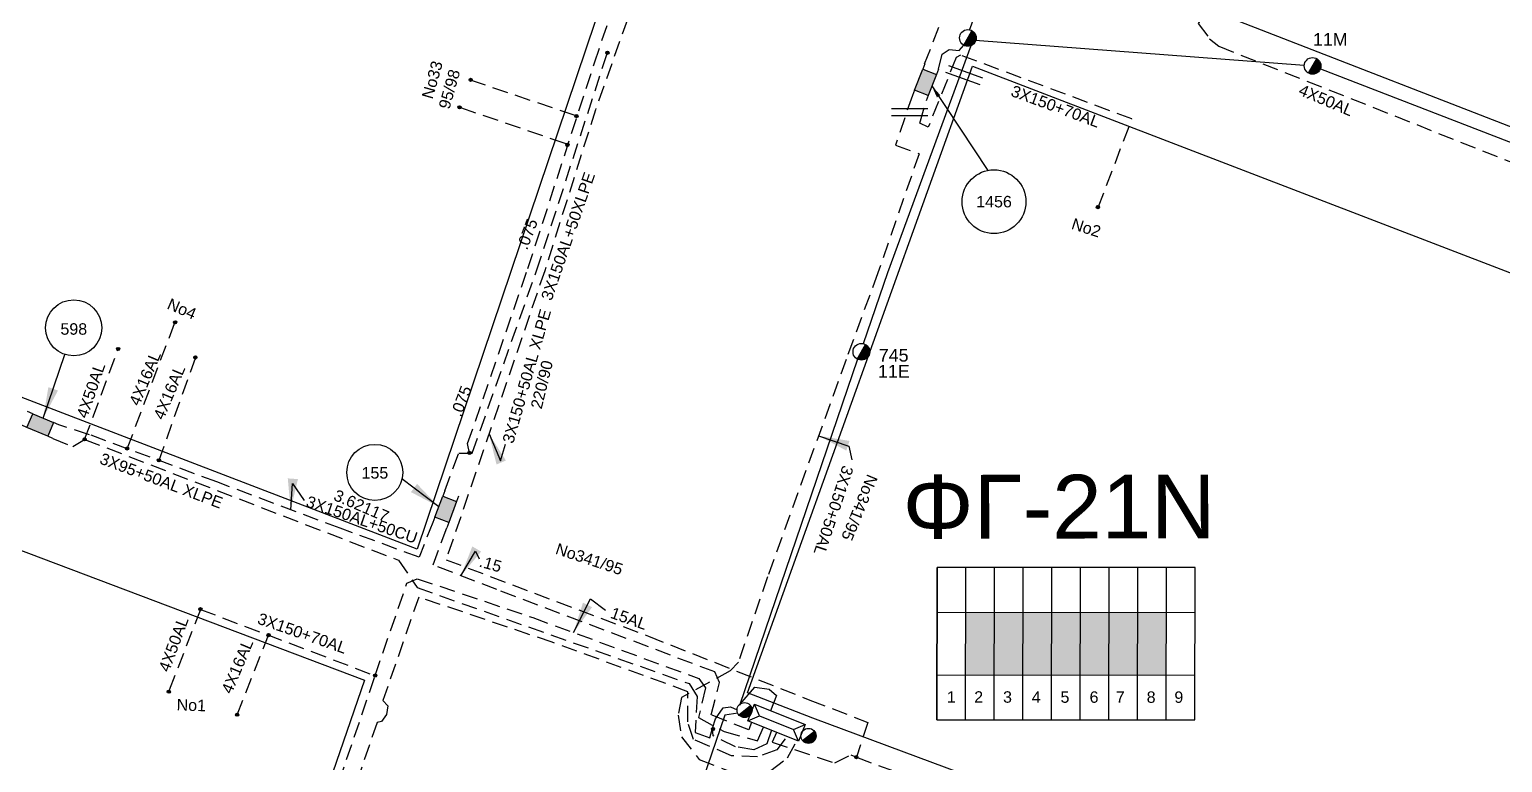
# Model space of a CAD drawing. Header units: millimetres. Extents: x -2238 to -1136, y 747 to 1272.
# Drawn here: x -1492.4 to -1373.8, y 969.7 to 1028.7 of the extents above; entities that cross this region are included whole.
import ezdxf
from ezdxf.enums import TextEntityAlignment as Align

# ---------------------------------------------------------------- set-up
doc = ezdxf.new("R2010")
doc.units = ezdxf.units.MM
doc.linetypes.add('DASHED', pattern=[19.05, 12.7, -6.35])
for name, color, linetype in [('Link Box 4 Διευθύνσεων', 7, 'Continuous'), ('Άγνωστα', 7, 'Continuous'), ('Ασφαλειοκιβώτια Χ.Τ 9 αναχωρήσεων', 7, 'Continuous'), ('Γυμνά εναέρια ΧΤ (3Φ)   4x50AL', 7, 'Continuous'), ('Γυμνά εναέρια ΧΤ και ΦΟΠ (3Φ)   4x50+16AL', 7, 'Continuous'), ('Επιγραφές - Σχήματα', 7, 'Continuous'), ('Καλώδια ΧΤ   15AL', 7, 'DASHED'), ('Καλώδια ΧΤ   3x150+50AL', 7, 'DASHED'), ('Καλώδια ΧΤ   3x150+70AL', 7, 'DASHED'), ('Καλώδια ΧΤ   3x150AL+50CU', 7, 'DASHED'), ('Καλώδια ΧΤ   3x150AL+50XLPE', 7, 'DASHED'), ('Στύλος ΦΜ', 7, 'Continuous'), ('Στύλος ΦΜ @ 1', 7, 'Continuous'), ('Συνδέσεις', 7, 'Continuous'), ('Τομή', 7, 'Continuous'), ('Υποσταθμός εναέριος 2 στύλων', 7, 'Continuous'), ('Υποσταθμός πόλεως', 7, 'Continuous'), ('Υπόβαθρο ΔΕΗ', 7, 'Continuous'), ('Υπόγεια Καλώδια Δικτύου ΧΤ   .075', 7, 'DASHED'), ('Υπόγεια Καλώδια Δικτύου ΧΤ   .15', 7, 'DASHED'), ('Υπόγεια καλώδια Δικτύου ΧΤ και Παρ. ΧΤ - 3X150+70 AL', 7, 'DASHED'), ('Υπόγεια καλώδια Δικτύου ΧΤ και Παρ. ΧΤ X-95  (3X95AL +35CU  XLPE)', 7, 'DASHED'), ('Υπόγεια καλώδια Παροχών ΧΤ   4x16AL', 7, 'DASHED'), ('Υπόγεια καλώδια Παροχών ΧΤ   4x50AL', 7, 'DASHED')]:
    doc.layers.add(name, color=color, linetype=linetype)
doc.styles.get("Standard").update_dxf_attribs({"font": 'ARIAL.TTF'})
doc.linetypes.add('SYN_LINE', pattern='A,0.5,-0.0001,["/\\/\\/\\/",Standard,S=0.1,R=0,X=0,Y=-0.05],-0.25', length=0.7501)
doc.dimstyles.new('ISO-25', dxfattribs={"dimtxt": 2.5, "dimasz": 2.5, "dimexe": 1.25, "dimexo": 0.625, "dimtad": 1, "dimtxsty": 'Standard', "dimcen": 2.5, "dimadec": 0, "dimazin": 0, "dimtfac": 1, "dimtmove": 0, "dimatfit": 3, "dimfxl": 1, "dimarcsym": 0})

# ---------------------------------------------------------------- blocks, each defined once
blk = doc.blocks.new('ΥΠΑΡΧΩΝ ΤΣΙΜΕΝΤΕΝΙΟΣ ΣΤΥΛΟΣ')
at = {"layer": 'Στύλος ΦΜ'}
blk.add_hatch(color=256, dxfattribs=at).paths.add_polyline_path([(-1.29, -2.28, 0.574793), (2.62, 0, 0.268822), (1.3, 2.27)])
blk.add_line((-1.29, -2.28), (1.3, 2.27), dxfattribs=at)
blk.add_circle((0, 0), 2.62, dxfattribs=at)
at = {"layer": 'Στύλος ΦΜ', "flags": 4}
for tag, p in [('ΑΡΙΘΜΟΣ', (-4.68, 8.05)), ('ΤΥΠΟΣ', (-4.91, 3.03))]:
    blk.add_attdef(tag, p, '', height=4, dxfattribs=at)
blk = doc.blocks.new('LINK BOX 4 ΑΝΑΧΩΡΗΣΕΩΝ')
at = {"layer": 'Link Box 4 Διευθύνσεων', "ltscale": 40}
blk.add_hatch(color=256, dxfattribs=at).paths.add_polyline_path([(-3.54, 0), (-3.54, -4.67), (3.54, -4.67), (3.54, 0)])
for p, q in [((-3.54, 0), (-5.33, 0)), ((5.33, 0), (3.54, 0)), ((-3.54, -4.67), (-5.33, -4.67)), ((5.33, -4.67), (3.54, -4.67))]:
    blk.add_line(p, q, dxfattribs=at)
blk.add_lwpolyline([(-3.54, -4.67), (-3.54, 0), (3.54, 0), (3.54, -4.67)], close=True, dxfattribs=at)
blk = doc.blocks.new('ΤΟΜΗ')
at = {"layer": 'Τομή', "ltscale": 40}
for p, q in [((-5.68, 0), (5.68, 0)), ((5.68, -2.33), (-5.68, -2.33))]:
    blk.add_line(p, q, dxfattribs=at)
blk = doc.blocks.new('_ΣΥΝΔΕΣΗ')
at = {"layer": 'Συνδέσεις', "linetype": 'SYN_LINE', "ltscale": 40}
blk.add_hatch(color=256, dxfattribs=at).paths.add_polyline_path([(0.5, -0.01, 1), (-0.5, -0.01, 1)])
at = {"layer": 'Συνδέσεις'}
blk.add_circle((0, -0.01), 0.5, dxfattribs=at)
blk = doc.blocks.new('ΥΠΟΣΤΑΘΜΟΣ ΕΝΑΕΡΙΟΣ ΕΠΙ 2 ΣΤΥΛΩΝ')
at = {"layer": 'Υποσταθμός εναέριος 2 στύλων', "linetype": 'Continuous'}
for points in [[(-11.97, -2.11, 0.574793), (-8.45, -0.07, 0.268822), (-9.64, 1.98)], [(9.68, -2.15, 0.574793), (13.19, -0.1, 0.268822), (12.01, 1.95)]]:
    blk.add_hatch(color=256, dxfattribs=at).paths.add_polyline_path(points)
for p, q in [((-11.97, -2.11), (-9.64, 1.98)), ((9.68, -2.15), (12.01, 1.95))]:
    blk.add_line(p, q, dxfattribs=at)
for centre in [(-10.81, -0.07), (10.84, -0.1)]:
    blk.add_circle(centre, 2.36, dxfattribs=at)
at = {"layer": 'Υποσταθμός πόλεως', "linetype": 'Continuous', "ltscale": 40}
blk.add_lwpolyline([(-8.57, 2.82), (8.57, 2.82), (8.57, -2.82), (-8.57, -2.82)], close=True, dxfattribs=at)
for points in [[(-5.75, 0), (-8.57, 2.82)], [(-8.57, -2.82), (-5.75, 0)], [(-5.75, 0), (5.75, 0)], [(5.75, 0), (8.57, 2.82)], [(8.57, -2.82), (5.75, 0)]]:
    blk.add_lwpolyline(points, dxfattribs=at)
at = {"layer": 'Υποσταθμός εναέριος 2 στύλων', "ltscale": 40, "flags": 1}
for tag, p in [('ΜΕΤΑΣΧΗΜΑΤΙΣΜΟΣ', (14.09, 2.51)), ('ΙΣΧΥΣ', (14.07, -0.28)), ('ΑΡΙΘΜΟΣ', (14.19, -3))]:
    blk.add_attdef(tag, p, '', height=1.8, dxfattribs=at)
blk = doc.blocks.new('ΑΣΦΑΛΕΙΟΚΙΒΩΤΙΟ ΥΠΟΣΤΑΘΜΟΥ 9 ΑΝΑΧΩΡΗΣΕΩΝ')
at = {"layer": 'Ασφαλειοκιβώτια Χ.Τ 9 αναχωρήσεων', "ltscale": 40}
for p, q in [((-23.8, 40.36), (24.02, 40.36)), ((-9.72, 40.36), (-9.72, -40.64)), ((9.94, 40.36), (9.94, -40.64)), ((-23.8, 31.36), (24.02, 31.36)), ((-23.8, 22.36), (24.02, 22.36)), ((-23.8, 13.36), (24.02, 13.36)), ((-23.8, 4.36), (24.02, 4.36)), ((-23.8, -4.64), (24.02, -4.64)), ((-23.8, -13.64), (24.02, -13.64)), ((-23.8, -22.64), (24.02, -22.64)), ((-23.8, -31.64), (24.02, -31.64))]:
    blk.add_line(p, q, dxfattribs=at)
at = {"layer": 'Ασφαλειοκιβώτια Χ.Τ 9 αναχωρήσεων'}
blk.add_lwpolyline([(-23.8, -40.64), (24.02, -40.64), (24.02, 40.36), (-23.8, 40.36)], close=True, dxfattribs=at)
for s, p in [('1', (-18.45, 37.24)), ('2', (-18.45, 28.67)), ('3', (-18.45, 19.6)), ('4', (-18.45, 10.58)), ('5', (-18.45, 1.57)), ('6', (-18.45, -7.57)), ('7', (-18.45, -15.81)), ('8', (-18.45, -25.5)), ('9', (-18.45, -34.19))]:
    blk.add_text(s, height=3.6, rotation=270, dxfattribs=at).set_placement(p)
at = {"layer": 'Ασφαλειοκιβώτια Χ.Τ 9 αναχωρήσεων', "ltscale": 40}
for tag, height, p in [('ΟΝΟΜΑ', 5, (-0.16, 44.31)), ('ΚΕΙΜΕΝΟ 1', 2, (17.06, 35.59)), ('ΚΕΙΜΕΝΟ 2', 2, (17.06, 26.88)), ('ΚΕΙΜΕΝΟ 3', 2, (17.06, 17.69)), ('ΚΕΙΜΕΝΟ 4', 2, (17.06, 8.71)), ('ΚΕΙΜΕΝΟ 5', 2, (17.06, -0.13)), ('ΚΕΙΜΕΝΟ 6', 2, (17.06, -9.05)), ('ΚΕΙΜΕΝΟ 7', 2, (17.06, -18.13)), ('ΚΕΙΜΕΝΟ 8', 2, (17.06, -26.85)), ('ΚΕΙΜΕΝΟ 9', 2, (17.06, -35.99)), ('ΣΧ', 2, (-0.1, -42.64))]:
    blk.add_attdef(tag, text='', height=height, dxfattribs=at).set_placement(p, align=Align.MIDDLE_CENTER)

msp = doc.modelspace()

# ---------------------------------------------------------------- hatches: boundary and pattern name
at = {"layer": 'Ασφαλειοκιβώτια Χ.Τ 9 αναχωρήσεων', "ltscale": 0.1}
for color, points in [(173, [(-1414.71, 981.76), (-1417.02, 981.76), (-1417.02, 976.72), (-1414.71, 976.72)]), (85, [(-1412.4, 981.76), (-1414.71, 981.76), (-1414.71, 976.72), (-1412.4, 976.71)]), (6, [(-1410.09, 981.75), (-1412.4, 981.76), (-1412.4, 976.71), (-1410.09, 976.71)]), (2, [(-1407.78, 981.75), (-1410.09, 981.75), (-1410.09, 976.71), (-1407.78, 976.71)]), (27, [(-1405.47, 981.75), (-1407.78, 981.75), (-1407.78, 976.71), (-1405.47, 976.71)]), (30, [(-1403.16, 981.75), (-1405.47, 981.75), (-1405.47, 976.71), (-1403.16, 976.71)]), (133, [(-1400.85, 981.75), (-1403.16, 981.75), (-1403.16, 976.71), (-1400.86, 976.7)])]:
    msp.add_hatch(color=color, dxfattribs=at).paths.add_polyline_path(points)

# ---------------------------------------------------------------- linework, layer by layer
at = {"layer": 'Άγνωστα', "color": 85, "ltscale": 0.1}
for points in [[(-1416.61, 1027.39), (-1423.32, 1009.09), (-1425.27, 1003.39)], [(-1425.72, 1002.14), (-1435.24, 974.26)], [(-1435.22, 974.33), (-1433.99, 975.72), (-1432.85, 975.55), (-1432.25, 975.05), (-1432.73, 973.83)]]:
    msp.add_lwpolyline(points, dxfattribs=at)
at = {"layer": 'Άγνωστα', "color": 1, "linetype": 'DASHED', "lineweight": -2, "ltscale": 0.1}
for points in [[(-1448.49, 1021.77), (-1456.82, 1024.6)], [(-1449.19, 1019.49), (-1449.28, 1019.52), (-1457.71, 1022.39)]]:
    msp.add_lwpolyline(points, dxfattribs=at)
at = {"layer": 'Γυμνά εναέρια ΧΤ (3Φ)   4x50AL', "color": 5, "ltscale": 0.1}
for points in [[(-1416.24, 1027.85), (-1389.73, 1025.82)], [(-1388.43, 1025.53), (-1360.49, 1014.73)]]:
    msp.add_lwpolyline(points, dxfattribs=at)
at = {"layer": 'Γυμνά εναέρια ΧΤ και ΦΟΠ (3Φ)   4x50+16AL', "color": 5, "ltscale": 0.1}
msp.add_lwpolyline([(-1416.72, 1028.65), (-1394.04, 1090.41)], dxfattribs=at)
at = {"layer": 'Γυμνά εναέρια ΧΤ και ΦΟΠ (3Φ)   4x50+16AL', "color": 173, "ltscale": 0.1}
msp.add_lwpolyline([(-1435.38, 973.63), (-1436.41, 973.48), (-1444.51, 949.83)], dxfattribs=at)
at = {"layer": 'Επιγραφές - Σχήματα', "ltscale": 0.1}
for centre, radius in [((-1414.73, 1014.83), 2.57), ((-1488.88, 1004.67), 2.26), ((-1464.62, 993.02), 2.26)]:
    msp.add_circle(centre, radius, dxfattribs=at)
at = {"layer": 'Καλώδια ΧΤ   15AL', "color": 6, "linetype": 'DASHED', "ltscale": 0.1}
for points in [[(-1464.59, 976.66), (-1462.03, 984.11), (-1461.2, 984.46), (-1451.89, 981.33), (-1438.52, 976.42), (-1437.97, 975.66), (-1438.54, 973.29), (-1436.47, 972.14), (-1433.78, 971.4), (-1433.31, 972.51)], [(-1478.67, 981.99), (-1464.59, 976.65)], [(-1471.21, 957.56), (-1469.96, 960.88), (-1464.59, 976.65), (-1464.59, 976.66)]]:
    msp.add_lwpolyline(points, dxfattribs=at)
at = {"layer": 'Καλώδια ΧΤ   3x150+50AL', "color": 6, "linetype": 'DASHED', "ltscale": 0.1}
msp.add_lwpolyline([(-1397.74, 1030.01), (-1398.28, 1029.18), (-1397.36, 1027.96), (-1396.62, 1027.35), (-1351.98, 1009.68), (-1350.36, 1013.61), (-1342.6, 1010.93), (-1343.32, 1009.07), (-1345.06, 1004.6), (-1324.4, 996.72), (-1321.82, 1003.12)], dxfattribs=at)
at = {"layer": 'Καλώδια ΧΤ   3x150+50AL', "color": 30, "linetype": 'DASHED', "ltscale": 0.1}
msp.add_lwpolyline([(-1421.31, 1023.4), (-1422.67, 1019.39), (-1420.77, 1018.7), (-1424.09, 1009.09), (-1426.65, 1002.13), (-1432.97, 984.61), (-1435.33, 977.74), (-1435.99, 977.03), (-1439.92, 974.88), (-1440.19, 973.47), (-1439.91, 971.72), (-1438.48, 969.89), (-1435.82, 968.87), (-1432.7, 969.01), (-1431.36, 970.04), (-1430.61, 971.42)], dxfattribs=at)
at = {"layer": 'Καλώδια ΧΤ   3x150+70AL', "color": 133, "linetype": 'DASHED', "ltscale": 0.1}
msp.add_lwpolyline([(-1431.56, 971.56), (-1432.22, 970.67), (-1433.79, 970.11), (-1435.88, 970.2), (-1438.95, 971.51), (-1439.41, 972.94), (-1439.39, 975.36), (-1450.32, 979.34), (-1461.08, 982.98), (-1463.97, 974.66), (-1463.58, 974.22), (-1463.67, 973.53), (-1464.09, 972.95), (-1464.44, 972.88), (-1468.55, 960.84), (-1473.95, 945.16), (-1479.89, 928.03), (-1484.52, 914.73)], dxfattribs=at)
at = {"layer": 'Καλώδια ΧΤ   3x150AL+50CU', "color": 173, "linetype": 'DASHED', "ltscale": 0.1}
msp.add_lwpolyline([(-1459.95, 988.98), (-1461.05, 986.2), (-1467.4, 988.52), (-1477.36, 992.26), (-1487.61, 996.06), (-1490.08, 996.85)], dxfattribs=at)
at = {"layer": 'Καλώδια ΧΤ   3x150AL+50XLPE', "color": 27, "linetype": 'DASHED', "lineweight": -2, "ltscale": 0.1}
msp.add_lwpolyline([(-1448.38, 1041.76), (-1441.09, 1038.5), (-1446.84, 1022.24), (-1450.93, 1009.27), (-1458.88, 985.99), (-1442.56, 979.83), (-1429.56, 974.68), (-1424.9, 972.89), (-1425.82, 970.08)], dxfattribs=at)
at = {"layer": 'Καλώδια ΧΤ   3x150AL+50XLPE', "color": 1, "linetype": 'DASHED', "ltscale": 0.1}
msp.add_lwpolyline([(-1458.99, 991.54), (-1457.85, 994.58), (-1456.77, 994.58), (-1451.59, 1009.26), (-1445.88, 1026.83)], dxfattribs=at)
at = {"layer": 'Υπόβαθρο ΔΕΗ', "ltscale": 0.1}
msp.add_lwpolyline([(-1352.03, 1012.71), (-1331.83, 1066.48), (-1393.29, 1090.16), (-1412.65, 1036.26), (-1352.03, 1012.71)], dxfattribs=at)
at = {"layer": 'Υπόβαθρο ΔΕΗ', "lineweight": -2, "ltscale": 0.1}
msp.add_lwpolyline([(-1537.77, 1016.56), (-1531.42, 1034.57), (-1544.49, 1054.84), (-1537.61, 1073.51), (-1491.66, 1056.38), (-1443.87, 1038.29), (-1461.2, 986.85), (-1537.29, 1016.03), (-1537.71, 1016.21), (-1537.75, 1016.37), (-1537.77, 1016.56)], dxfattribs=at)
at = {"layer": 'Υπόβαθρο ΔΕΗ', "ltscale": 0.1}
for points in [[(-1416.46, 1025.76), (-1308.48, 984.27), (-1326.08, 934.61), (-1348.35, 942.85), (-1371.97, 951.87), (-1429.33, 973.23), (-1434.6, 975.27), (-1416.46, 1025.76)], [(-1499.36, 989.09), (-1465.45, 976.3), (-1489.27, 907.08), (-1523.79, 920.86)]]:
    msp.add_lwpolyline(points, close=True, dxfattribs=at)
at = {"layer": 'Υπόγεια Καλώδια Δικτύου ΧΤ   .075', "color": 1, "linetype": 'DASHED', "ltscale": 0.1}
msp.add_lwpolyline([(-1457, 994.58), (-1457.14, 995.34), (-1452.28, 1009.46), (-1446.93, 1026.01), (-1444.39, 1033.51), (-1442.28, 1039.25), (-1442.71, 1040.54), (-1440.93, 1045.19), (-1437.81, 1046.3), (-1434.49, 1055.63), (-1419.79, 1094.76), (-1440.62, 1102.89), (-1438.77, 1107.85)], dxfattribs=at)
at = {"layer": 'Υπόγεια Καλώδια Δικτύου ΧΤ   .15', "color": 2, "linetype": 'DASHED', "ltscale": 0.1}
msp.add_lwpolyline([(-1434.28, 972.9), (-1434.49, 972.28), (-1437.53, 973.5), (-1436.85, 976.1), (-1437.23, 976.95), (-1454.79, 983.59), (-1459.93, 985.57), (-1458.83, 988.55)], dxfattribs=at)
at = {"layer": 'Υπόγεια καλώδια Δικτύου ΧΤ και Παρ. ΧΤ - 3X150+70 AL', "color": 6, "linetype": 'DASHED', "ltscale": 0.1}
for points in [[(-1420.32, 1025.94), (-1417.37, 1033.53), (-1414.09, 1032.71), (-1413.21, 1035.2), (-1411.72, 1034.53), (-1411.29, 1035.14)], [(-1406.34, 1014.36), (-1403.62, 1021.5), (-1417.44, 1026.64), (-1417.78, 1026.44), (-1420.04, 1020.83), (-1420.71, 1021.16), (-1420.2, 1022.96)], [(-1419.2, 1025.51), (-1418.92, 1026.71), (-1418.35, 1027.1), (-1417.53, 1027.01), (-1417.17, 1027.44)]]:
    msp.add_lwpolyline(points, dxfattribs=at)
at = {"layer": 'Υπόγεια καλώδια Δικτύου ΧΤ και Παρ. ΧΤ - 3X150+70 AL', "color": 27, "linetype": 'DASHED', "ltscale": 0.1}
msp.add_lwpolyline([(-1432.25, 972.08), (-1432.6, 971.3), (-1427.57, 969.62), (-1426.28, 970.27), (-1425.82, 970.08), (-1403.04, 961.71), (-1395.32, 958.8)], dxfattribs=at)
at = {"layer": 'Υπόγεια καλώδια Δικτύου ΧΤ και Παρ. ΧΤ X-95  (3X95AL +35CU  XLPE)', "color": 173, "linetype": 'DASHED', "ltscale": 0.1}
for points in [[(-1490.55, 995.75), (-1488.96, 995.12), (-1488, 995.68), (-1462.71, 985.95), (-1461.21, 983.74), (-1439.29, 976.01), (-1438.64, 974.96), (-1438.82, 972.07), (-1437.64, 971.65), (-1437.4, 972.41)], [(-1432.66, 972.25), (-1433.03, 971.15), (-1434.09, 970.67), (-1435.57, 970.92), (-1437.35, 971.8), (-1437.4, 972.41), (-1437.16, 973.18), (-1436.56, 974.05), (-1435.97, 974.14), (-1435.43, 973.91)]]:
    msp.add_lwpolyline(points, dxfattribs=at)
at = {"layer": 'Υπόγεια καλώδια Παροχών ΧΤ   4x16AL', "color": 173, "linetype": 'DASHED', "ltscale": 0.1}
for points in [[(-1484.57, 994.93), (-1480.72, 1005.11)], [(-1479.08, 1002.28), (-1482.02, 993.99)]]:
    msp.add_lwpolyline(points, dxfattribs=at)
at = {"layer": 'Υπόγεια καλώδια Παροχών ΧΤ   4x16AL', "color": 6, "linetype": 'DASHED', "ltscale": 0.1}
msp.add_lwpolyline([(-1475.71, 973.5), (-1473.18, 979.91)], dxfattribs=at)
at = {"layer": 'Υπόγεια καλώδια Παροχών ΧΤ   4x50AL', "color": 173, "linetype": 'DASHED', "ltscale": 0.1}
msp.add_lwpolyline([(-1488, 995.67), (-1485.3, 1002.95)], dxfattribs=at)
at = {"layer": 'Υπόγεια καλώδια Παροχών ΧΤ   4x50AL', "color": 6, "linetype": 'DASHED', "ltscale": 0.1}
msp.add_lwpolyline([(-1478.67, 981.99), (-1481.23, 975.35)], dxfattribs=at)

# ---------------------------------------------------------------- block references
at = {"layer": 'Link Box 4 Διευθύνσεων', "ltscale": 0.1}
for p, xscale, yscale, zscale, rotation in [((-1420.81, 1024.67), 0.2565857821763738, 0.2565857821763738, 0.2565857821763738, 68.60580254677534), ((-1491.34, 997.39), 0.2565857821764979, 0.2565857821764979, 0.2565857821764979, 336.8200935499179), ((-1459.47, 990.26), 0.2565857821765949, 0.2565857821765949, 0.2565857821765949, 69.3609124354636)]:
    msp.add_blockref('LINK BOX 4 ΑΝΑΧΩΡΗΣΕΩΝ', p, dxfattribs=dict(at, xscale=xscale, yscale=yscale, zscale=zscale, rotation=rotation))
at = {"layer": 'Ασφαλειοκιβώτια Χ.Τ 9 αναχωρήσεων', "ltscale": 0.1, "xscale": 0.2565857821764943, "yscale": 0.2565857821764943, "zscale": 0.2565857821764943, "rotation": 89.95738991611081}
msp.add_blockref('ΑΣΦΑΛΕΙΟΚΙΒΩΤΙΟ ΥΠΟΣΤΑΘΜΟΥ 9 ΑΝΑΧΩΡΗΣΕΩΝ', (-1408.97, 979.2), dxfattribs=at)
at = {"layer": 'Στύλος ΦΜ @ 1', "ltscale": 0.1, "xscale": 0.2565857821764941, "yscale": 0.2565857821764941, "zscale": 0.2565857821764941}
msp.add_blockref('ΥΠΑΡΧΩΝ ΤΣΙΜΕΝΤΕΝΙΟΣ ΣΤΥΛΟΣ', (-1416.84, 1028.02), dxfattribs=at)
at = {"layer": 'Στύλος ΦΜ @ 1', "ltscale": 0.1}
ref = msp.add_blockref('ΥΠΑΡΧΩΝ ΤΣΙΜΕΝΤΕΝΙΟΣ ΣΤΥΛΟΣ', (-1389.06, 1025.77), dxfattribs=dict(at, xscale=0.2565857821764941, yscale=0.2565857821764941, zscale=0.2565857821764941))
ref.add_attrib('ΤΥΠΟΣ', '11M', (-1389.03, 1027.39), dxfattribs={"layer": 'Στύλος ΦΜ', "height": 1.026, "flags": 4})
ref = msp.add_blockref('ΥΠΑΡΧΩΝ ΤΣΙΜΕΝΤΕΝΙΟΣ ΣΤΥΛΟΣ', (-1425.42, 1002.74), dxfattribs=dict(at, xscale=0.2565857821764941, yscale=0.2565857821764941, zscale=0.2565857821764941))
ref.add_attrib('ΤΥΠΟΣ', '11E', (-1424.08, 1000.66), dxfattribs={"layer": 'Στύλος ΦΜ', "height": 1.026, "flags": 4})
ref.add_attrib('ΑΡΙΘΜΟΣ', '745', (-1424.01, 1001.95), dxfattribs={"layer": 'Στύλος ΦΜ', "height": 1.026, "flags": 4})
at = {"layer": 'Συνδέσεις', "ltscale": 0.1, "xscale": 0.2565857821764941, "yscale": 0.2565857821764941, "zscale": 0.2565857821764941}
for p in [(-1445.88, 1026.83), (-1456.9, 1024.65), (-1457.79, 1022.44), (-1448.37, 1021.73), (-1449.1, 1019.41), (-1406.36, 1014.4), (-1480.71, 1005.12), (-1485.3, 1002.97), (-1479.08, 1002.29), (-1488, 995.69), (-1484.57, 994.95), (-1456.99, 994.6), (-1482.02, 994), (-1478.67, 982.01), (-1473.18, 979.92), (-1464.59, 976.66), (-1481.22, 975.36), (-1475.71, 973.51), (-1437.37, 972.36), (-1425.82, 970.09)]:
    msp.add_blockref('_ΣΥΝΔΕΣΗ', p, dxfattribs=at)
at = {"layer": 'Τομή', "ltscale": 0.1, "xscale": 0.2565857821764772, "yscale": 0.2565857821764772, "zscale": 0.2565857821764772, "rotation": 340.2704177297445}
msp.add_blockref('ΤΟΜΗ', (-1417.03, 1025.3), dxfattribs=at)
at = {"layer": 'Τομή', "ltscale": 0.1, "xscale": 0.2565857821764941, "yscale": 0.2565857821764941, "zscale": 0.2565857821764941}
msp.add_blockref('ΤΟΜΗ', (-1421.53, 1022.34), dxfattribs=at)
at = {"layer": 'Υποσταθμός εναέριος 2 στύλων', "ltscale": 0.1, "xscale": 0.2565857821764712, "yscale": 0.2565857821764712, "zscale": 0.2565857821764712, "rotation": 338.0669976131626}
msp.add_blockref('ΥΠΟΣΤΑΘΜΟΣ ΕΝΑΕΡΙΟΣ ΕΠΙ 2 ΣΤΥΛΩΝ', (-1432.25, 972.86), dxfattribs=at)

# ---------------------------------------------------------------- texts
at = {"layer": 'Γυμνά εναέρια ΧΤ (3Φ)   4x50AL', "color": 7, "ltscale": 0.1, "insert": (-1389.91, 1024.33), "char_height": 0.924, "width": 86.4036, "attachment_point": 1, "rotation": 337.1643}
msp.add_mtext('4X50AL', dxfattribs=at)
at = {"layer": 'Επιγραφές - Σχήματα', "ltscale": 0.1, "char_height": 0.924, "attachment_point": 5, "rotation": 74.1108}
for s, insert in [('No33', (-1459.99, 1024.65)), ('95/98', (-1458.61, 1023.9))]:
    msp.add_mtext(s, dxfattribs=dict(at, insert=insert))
at = {"layer": 'Επιγραφές - Σχήματα', "color": 7, "ltscale": 0.1, "insert": (-1414.73, 1014.83), "char_height": 0.924, "width": 2.1269, "attachment_point": 5}
msp.add_mtext('1456', dxfattribs=at)
at = {"layer": 'Επιγραφές - Σχήματα', "ltscale": 0.1, "char_height": 0.924, "width": 8.7846}
for s, insert, attachment_point, rotation in [('No2', (-1407.3, 1012.73), 5, 342.314), ('No4', (-1481.07, 1007.09), 1, 336.7818), ('220/90', (-1452.08, 998.29), 1, 76.3981), ('No341/95', (-1424.07, 992.6), 1, 247.5673), ('3.62117', (-1467.66, 991.68), 1, 336.7818), ('No341/95', (-1449.85, 987.36), 1, 341.8092), ('No1', (-1480.57, 974.78), 1, 358.0754)]:
    msp.add_mtext(s, dxfattribs=dict(at, insert=insert, attachment_point=attachment_point, rotation=rotation))
at = {"layer": 'Επιγραφές - Σχήματα', "ltscale": 0.1, "char_height": 0.924, "width": 8.7846, "attachment_point": 1}
for s, insert in [('598', (-1489.95, 1005.04)), ('155', (-1465.69, 993.45))]:
    msp.add_mtext(s, dxfattribs=dict(at, insert=insert))
at = {"layer": 'Επιγραφές - Σχήματα', "insert": (-1422.1, 992.82), "char_height": 5.132, "width": 2.5537, "attachment_point": 1, "rotation": 0.0482}
msp.add_mtext('ΦΓ-21N', dxfattribs=at)
at = {"layer": 'Καλώδια ΧΤ   15AL', "color": 7, "linetype": 'DASHED', "ltscale": 0.1, "insert": (-1445.41, 982.2), "char_height": 0.924, "width": 86.4036, "attachment_point": 1, "rotation": 340.4433}
msp.add_mtext('15AL', dxfattribs=at)
at = {"layer": 'Καλώδια ΧΤ   3x150+50AL', "color": 7, "linetype": 'DASHED', "ltscale": 0.1, "insert": (-1426.03, 993.37), "char_height": 0.924, "width": 86.4036, "attachment_point": 1, "rotation": 251.5495}
msp.add_mtext('3X150+50AL', dxfattribs=at)
at = {"layer": 'Καλώδια ΧΤ   3x150+70AL', "color": 7, "linetype": 'DASHED', "ltscale": 0.1, "insert": (-1473.85, 981.74), "char_height": 0.924, "width": 86.4036, "attachment_point": 1, "rotation": 340.788}
msp.add_mtext('3X150+70AL', dxfattribs=at)
at = {"layer": 'Καλώδια ΧΤ   3x150AL+50CU', "color": 7, "linetype": 'DASHED', "ltscale": 0.1, "insert": (-1469.94, 991.17), "char_height": 0.9237, "width": 86.4036, "attachment_point": 1, "rotation": 341.1385}
msp.add_mtext('3X150AL+50CU', dxfattribs=at)
at = {"layer": 'Καλώδια ΧΤ   3x150AL+50XLPE', "color": 7, "linetype": 'DASHED', "ltscale": 0.1, "char_height": 0.9237}
for s, insert, width, attachment_point, rotation in [('3X150AL+50XLPE', (-1449.05, 1012.05), 14.291, 5, 70.9602), ('3X150+50AL XLPE', (-1454.36, 995.54), 86.4036, 1, 74.0409)]:
    msp.add_mtext(s, dxfattribs=dict(at, insert=insert, width=width, attachment_point=attachment_point, rotation=rotation))
at = {"layer": 'Υπόγεια Καλώδια Δικτύου ΧΤ   .075', "color": 7, "linetype": 'DASHED', "ltscale": 0.1, "char_height": 0.924, "width": 86.4036, "attachment_point": 1}
for insert, rotation in [((-1453.22, 1011.21), 69.2787), ((-1458.55, 997.76), 69.0269)]:
    msp.add_mtext('.075', dxfattribs=dict(at, insert=insert, rotation=rotation))
at = {"layer": 'Υπόγεια Καλώδια Δικτύου ΧΤ   .15', "color": 7, "linetype": 'DASHED', "ltscale": 0.1, "insert": (-1456.03, 986.34), "char_height": 0.924, "width": 86.4036, "attachment_point": 1, "rotation": 344.0683}
msp.add_mtext('.15', dxfattribs=at)
at = {"layer": 'Υπόγεια καλώδια Δικτύου ΧΤ και Παρ. ΧΤ - 3X150+70 AL', "color": 7, "linetype": 'DASHED', "ltscale": 0.1, "insert": (-1413.13, 1024.24), "char_height": 0.924, "width": 86.4036, "attachment_point": 1, "rotation": 339.7728}
msp.add_mtext('3X150+70AL', dxfattribs=at)
at = {"layer": 'Υπόγεια καλώδια Δικτύου ΧΤ και Παρ. ΧΤ X-95  (3X95AL +35CU  XLPE)', "color": 7, "linetype": 'DASHED', "ltscale": 0.1, "insert": (-1486.54, 994.63), "char_height": 0.9237, "width": 86.4036, "attachment_point": 1, "rotation": 339.3838}
msp.add_mtext('3X95+50AL XLPE', dxfattribs=at)
at = {"layer": 'Υπόγεια καλώδια Παροχών ΧΤ   4x16AL', "color": 7, "linetype": 'DASHED', "ltscale": 0.1, "char_height": 0.924, "width": 86.4036, "attachment_point": 1, "rotation": 67.1078}
for insert in [(-1484.46, 998.67), (-1482.5, 997.55), (-1477.02, 975.47)]:
    msp.add_mtext('4X16AL', dxfattribs=dict(at, insert=insert))
at = {"layer": 'Υπόγεια καλώδια Παροχών ΧΤ   4x50AL', "color": 7, "linetype": 'DASHED', "ltscale": 0.1, "char_height": 0.924, "width": 86.4036, "attachment_point": 1}
for insert, rotation in [((-1488.68, 997.61), 71.123), ((-1482.07, 977.2), 69.5958)]:
    msp.add_mtext('4X50AL', dxfattribs=dict(at, insert=insert, rotation=rotation))

# ---------------------------------------------------------------- leaders
at = {"layer": 'Επιγραφές - Σχήματα', "ltscale": 0.1}
for points, override in [([(-1419.75, 1024.16), (-1415.22, 1017.35)], {"dimasz": 1, "dimgap": 0.625, "dimtad": 0}), ([(-1491.34, 997.39), (-1489.59, 1002.53)], {"dimgap": 0.625, "dimtad": 0}), ([(-1455.42, 996.12), (-1454.49, 993.95), (-1454.08, 995.31)], {"dimgap": 0.625, "dimtad": 0}), ([(-1428.87, 995.98), (-1426.44, 995.15), (-1426.18, 994.03)], {"dimgap": 0.625, "dimtad": 0}), ([(-1471.4, 990.02), (-1471.25, 992.14), (-1470.31, 990.75)], {"dimgap": 0.625, "dimtad": 0}), ([(-1459.47, 990.26), (-1462.43, 992.5)], {"dimgap": 0.625, "dimtad": 0}), ([(-1457.68, 984.7), (-1456.52, 986.67), (-1456.21, 986.06)], {"dimgap": 0.625, "dimtad": 0}), ([(-1448.61, 980.12), (-1447.24, 982.83), (-1446.04, 981.94)], {"dimgap": 0.625, "dimtad": 0})]:
    msp.add_leader(points, dimstyle='ISO-25', override=override, dxfattribs=at)

doc.saveas('drawing.dxf')
